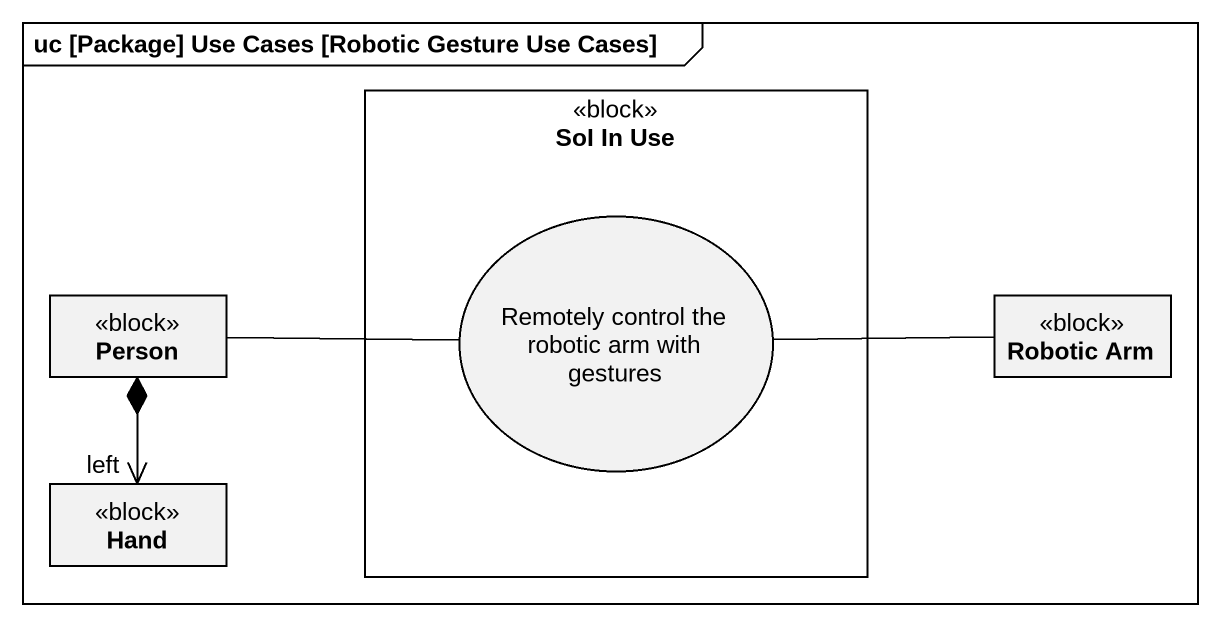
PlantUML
@startuml
mainframe uc [Package] Use Cases [Robotic Gesture Use Cases]
allowmixing
hide circle
hide empty members
rectangle "SoI In Use" as SoI_In_Use <<block>> {
  usecase "Remotely control the robotic arm with gestures" as Remotely_control_the
}
class "Person" as Person_ <<block>>
class "Robotic Arm" as Robotic_Arm <<block>>
class Hand <<block>>
Person_ -right- Remotely_control_the
Person_ *--> "left" Hand
Robotic_Arm -left- Remotely_control_the
@enduml
